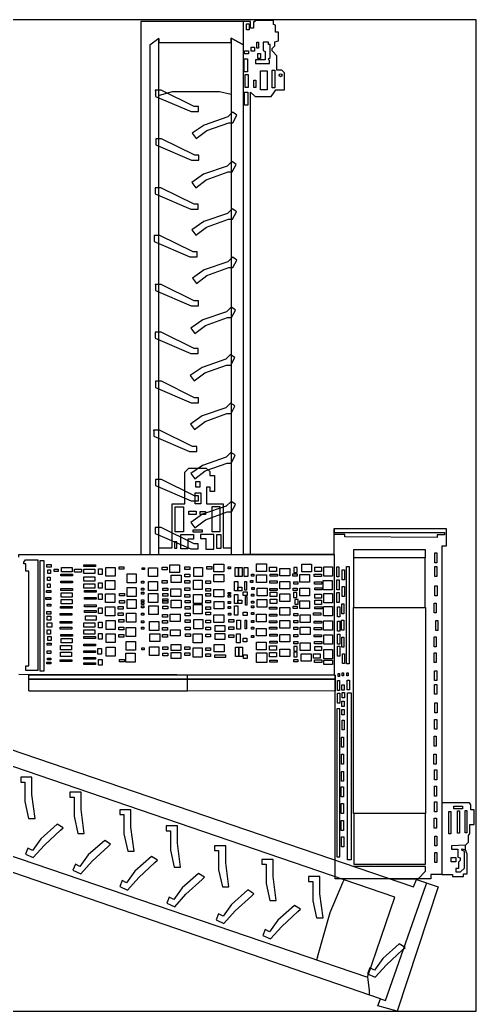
# Model space of a CAD drawing. Header units: millimetres. Extents: x 3191 to 879702, y -27549 to 222194.
# Drawn here: x 20131 to 25191, y 1102 to 12102 of the extents above; entities that cross this region are included whole.
import ezdxf

# ---------------------------------------------------------------- set-up
doc = ezdxf.new("R2010")
doc.units = ezdxf.units.MM
doc.header["$MEASUREMENT"] = 0

msp = doc.modelspace()

# ---------------------------------------------------------------- linework, layer by layer
for points in [[(3191.29337, 1102.21172), (25191.29337, 1102.21172), (25191.29337, 12102.21172), (3191.29337, 12102.21172)], [(22644.92905, 12057.3038), (22672.49166, 12057.3038), (22672.49166, 11990.5624), (22644.92905, 11990.5624)], [(22695.7344, 11798.77268), (22734.19058, 11798.77268), (22734.19058, 11755.24278), (22695.7344, 11755.24278)], [(22758.86545, 11854.60935), (22776.99009, 11854.60935), (22776.99009, 11788.60235), (22758.86545, 11788.60235)], [(22620.27766, 11671.09832), (22656.55043, 11671.09832), (22656.55043, 11526.7553), (22620.27766, 11526.7553)], [(22623.1654, 11758.87027), (22667.42052, 11758.87027), (22667.42052, 11725.5107), (22623.1654, 11725.5107)], [(22771.9659, 11727.62488), (22798.80071, 11727.62488), (22798.80071, 11673.9469), (22771.9659, 11673.9469)], [(22628.26002, 11494.84228), (22664.53278, 11494.84228), (22664.53278, 11350.49926), (22628.26002, 11350.49926)], [(22800.25631, 11536.14672), (22872.09752, 11536.14672), (22872.09752, 11325.79671), (22800.25631, 11325.79671)], [(22930.86175, 11544.11385), (22959.17563, 11544.11385), (22959.17563, 11346.82726), (22930.86175, 11346.82726)], [(22724.79957, 11430.97172), (22748.01884, 11430.97172), (22748.01884, 11349.72035), (22724.79957, 11349.72035)], [(22623.8932, 11300.27074), (22660.16596, 11300.27074), (22660.16596, 11155.92772), (22623.8932, 11155.92772)], [(22082.75989, 6978.81524), (22126.7098, 6978.81524), (22126.7098, 6918.2161), (22082.75989, 6918.2161)], [(22075.17665, 6852.78772), (22138.84768, 6852.78772), (22138.84768, 6730.03161), (22075.17665, 6730.03161)], [(21853.87757, 6698.1631), (21944.07819, 6698.1631), (21944.07819, 6422.3847), (21853.87757, 6422.3847)], [(22003.94586, 6651.96265), (22085.81197, 6651.96265), (22085.81197, 6614.8198), (22003.94586, 6614.8198)], [(22132.0392, 6647.40047), (22188.12699, 6647.40047), (22188.12699, 6614.8198), (22132.0392, 6614.8198)], [(22262.40986, 6701.94637), (22350.33316, 6701.94637), (22350.33316, 6419.35808), (22262.40986, 6419.35808)], [(22053.20169, 6443.45976), (22153.2394, 6443.45976), (22153.2394, 6418.44564), (22053.20169, 6418.44564)], [(22315.46905, 6392.074), (22358.66768, 6392.074), (22358.66768, 6236.00283), (22315.46905, 6236.00283)], [(21847.53864, 6240.00865), (21871.88482, 6240.00865), (21871.88482, 6311.49027), (21847.53864, 6311.49027)], [(23833.9949, 6226.72269), (24625.18726, 6226.72269), (24625.18726, 6131.53997), (23833.9949, 6131.53997)], [(24732.85515, 6188.20006), (24756.94309, 6188.20006), (24756.94309, 6078.10679), (24732.85515, 6078.10679)], [(20356.52843, 6104.3004), (20398.10711, 6104.3004), (20398.10711, 4874.44714), (20356.52843, 4874.44714)], [(20430.3887, 6057.76613), (20478.4237, 6057.76613), (20478.4237, 6030.01471), (20430.3887, 6030.01471)], [(20840.86962, 6055.94126), (20969.71424, 6055.94126), (20969.71424, 6036.62431), (20840.86962, 6036.62431)], [(21792.8595, 6054.4057), (21902.59342, 6054.4057), (21902.59342, 5970.52829), (21792.8595, 5970.52829)], [(22283.42223, 6060.85952), (22393.15615, 6060.85952), (22393.15615, 5976.98211), (22283.42223, 5976.98211)], [(22756.77595, 6066.24512), (22866.50987, 6066.24512), (22866.50987, 5982.36772), (22756.77595, 5982.36772)], [(23257.01142, 6062.03901), (23366.74534, 6062.03901), (23366.74534, 5978.16161), (23257.01142, 5978.16161)], [(24625.18726, 6131.53997), (23831.81149, 6131.53997), (23831.81149, 5581.2962), (24625.18726, 5581.2962)], [(20439.991, 6000.12685), (20472.03782, 6000.12685), (20472.03782, 5958.48858), (20439.991, 5958.48858)], [(20510.02444, 6006.86998), (20556.11081, 6006.86998), (20556.11081, 5982.21193), (20510.02444, 5982.21193)], [(20585.34032, 5950.58822), (20714.18494, 5950.58822), (20714.18494, 5931.27127), (20585.34032, 5931.27127)], [(20591.46795, 6026.14242), (20712.58847, 6026.14242), (20712.58847, 5977.93906), (20591.46795, 5977.93906)], [(20737.21638, 6007.33732), (20815.74868, 6007.33732), (20815.74868, 5971.84131), (20737.21638, 5971.84131)], [(20842.2548, 6007.91594), (20963.37531, 6007.91594), (20963.37531, 5959.71258), (20842.2548, 5959.71258)], [(21001.87844, 6009.47376), (21042.7528, 6009.47376), (21042.7528, 5948.18473), (21001.87844, 5948.18473)], [(21084.80103, 6026.96584), (21186.78737, 6026.96584), (21186.78737, 5928.22239), (21084.80103, 5928.22239)], [(21231.06597, 6033.99827), (21285.93293, 6033.99827), (21285.93293, 6004.95609), (21231.06597, 6004.95609)], [(21319.43535, 5955.52873), (21421.42169, 5955.52873), (21421.42169, 5856.78528), (21319.43535, 5856.78528)], [(21487.18221, 6023.29384), (21513.00748, 6023.29384), (21513.00748, 6001.84045), (21487.18221, 6001.84045)], [(21557.16869, 6023.29384), (21659.15503, 6023.29384), (21659.15503, 5924.55039), (21557.16869, 5924.55039)], [(21708.92737, 6029.70315), (21763.79433, 6029.70315), (21763.79433, 6000.66096), (21708.92737, 6000.66096)], [(21810.06852, 5941.48611), (21919.80244, 5941.48611), (21919.80244, 5857.6087), (21810.06852, 5857.6087)], [(21959.59683, 6031.83958), (22014.46379, 6031.83958), (22014.46379, 6002.79739), (21959.59683, 6002.79739)], [(21959.59683, 5951.18909), (22014.46379, 5951.18909), (22014.46379, 5922.1469), (21959.59683, 5922.1469)], [(22059.5641, 6026.43173), (22157.46535, 6026.43173), (22157.46535, 5924.26108), (22059.5641, 5924.26108)], [(22204.86646, 6035.06649), (22259.73342, 6035.06649), (22259.73342, 6006.0243), (22204.86646, 6006.0243)], [(22283.42223, 5949.0304), (22393.15615, 5949.0304), (22393.15615, 5865.153), (22283.42223, 5865.153)], [(22439.40686, 6032.86329), (22465.23213, 6032.86329), (22465.23213, 6011.4099), (22439.40686, 6011.4099)], [(22518.12698, 6026.47624), (22556.86488, 6026.47624), (22556.86488, 5925.37381), (22518.12698, 5925.37381)], [(22556.86488, 6026.47624), (22595.60279, 6026.47624), (22595.60279, 5925.37381), (22556.86488, 5925.37381)], [(22620.34809, 6026.47624), (22659.086, 6026.47624), (22659.086, 5925.37381), (22620.34809, 5925.37381)], [(22700.82902, 5952.2128), (22726.65429, 5952.2128), (22726.65429, 5930.75941), (22700.82902, 5930.75941)], [(22756.77595, 5942.57658), (22866.50987, 5942.57658), (22866.50987, 5858.69918), (22756.77595, 5858.69918)], [(22901.28007, 6029.59187), (22975.51598, 6029.59187), (22975.51598, 5982.2787), (22901.28007, 5982.2787)], [(22905.57646, 5951.10007), (22987.34865, 5951.10007), (22987.34865, 5927.42123), (22905.57646, 5927.42123)], [(23014.95821, 6015.70503), (23124.69213, 6015.70503), (23124.69213, 5931.82763), (23014.95821, 5931.82763)], [(23158.38237, 5955.37295), (23204.63308, 5955.37295), (23204.63308, 5929.57992), (23158.38237, 5929.57992)], [(23169.15855, 5971.52975), (23205.73652, 5971.52975), (23205.73652, 6025.29674), (23169.15855, 6025.29674)], [(23234.42605, 5946.87171), (23344.15997, 5946.87171), (23344.15997, 5862.9943), (23234.42605, 5862.9943)], [(23396.1392, 5950.03185), (23477.91139, 5950.03185), (23477.91139, 5926.35301), (23396.1392, 5926.35301)], [(23401.51555, 6028.52365), (23475.75146, 6028.52365), (23475.75146, 5981.21048), (23401.51555, 5981.21048)], [(23500.3559, 6032.88555), (23598.25715, 6032.88555), (23598.25715, 5930.7149), (23500.3559, 5930.7149)], [(23645.35305, 6033.3974), (23669.44098, 6033.3974), (23669.44098, 5923.30414), (23645.35305, 5923.30414)], [(23705.57288, 5998.99187), (23729.66081, 5998.99187), (23729.66081, 5888.8986), (23705.57288, 5888.8986)], [(23753.74875, 6036.84686), (23784.71559, 6036.84686), (23784.71559, 4954.89735), (23753.74875, 4954.89735)], [(24732.85515, 6036.8246), (24756.94309, 6036.8246), (24756.94309, 5926.73134), (24732.85515, 5926.73134)], [(20436.79806, 5842.16404), (20468.8214, 5842.16404), (20468.8214, 5804.82091), (20436.79806, 5804.82091)], [(20437.85455, 5917.94079), (20468.8214, 5917.94079), (20468.8214, 5882.71184), (20437.85455, 5882.71184)], [(20585.34032, 5874.36638), (20714.18494, 5874.36638), (20714.18494, 5855.04943), (20585.34032, 5855.04943)], [(20842.2548, 5921.14545), (20963.37531, 5921.14545), (20963.37531, 5872.94209), (20842.2548, 5872.94209)], [(20842.2548, 5842.94295), (20963.37531, 5842.94295), (20963.37531, 5794.7396), (20842.2548, 5794.7396)], [(21002.93493, 5855.69481), (21043.80929, 5855.69481), (21043.80929, 5794.40578), (21002.93493, 5794.40578)], [(21082.6411, 5879.90776), (21184.62744, 5879.90776), (21184.62744, 5781.16432), (21082.6411, 5781.16432)], [(21480.7259, 5873.81002), (21506.55117, 5873.81002), (21506.55117, 5852.35663), (21480.7259, 5852.35663)], [(21557.16869, 5869.51489), (21659.15503, 5869.51489), (21659.15503, 5770.77144), (21557.16869, 5770.77144)], [(21708.92737, 5881.28754), (21763.79433, 5881.28754), (21763.79433, 5852.24536), (21708.92737, 5852.24536)], [(21960.67679, 5880.21933), (22015.54375, 5880.21933), (22015.54375, 5851.17714), (21960.67679, 5851.17714)], [(22056.3242, 5883.40173), (22154.22545, 5883.40173), (22154.22545, 5781.23108), (22056.3242, 5781.23108)], [(22191.9773, 5875.9242), (22246.84426, 5875.9242), (22246.84426, 5846.88201), (22191.9773, 5846.88201)], [(22510.61417, 5868.40216), (22549.35208, 5868.40216), (22549.35208, 5767.29973), (22510.61417, 5767.29973)], [(22626.80441, 5871.5178), (22642.93347, 5871.5178), (22642.93347, 5773.66454), (22626.80441, 5773.66454)], [(22687.91639, 5881.22078), (22713.74166, 5881.22078), (22713.74166, 5859.76739), (22687.91639, 5859.76739)], [(22904.49649, 5875.83518), (22986.26869, 5875.83518), (22986.26869, 5852.15634), (22904.49649, 5852.15634)], [(23014.95821, 5871.58456), (23124.69213, 5871.58456), (23124.69213, 5787.70716), (23014.95821, 5787.70716)], [(23168.07859, 5867.20041), (23214.3293, 5867.20041), (23214.3293, 5841.40739), (23168.07859, 5841.40739)], [(23399.37909, 5865.08623), (23481.15129, 5865.08623), (23481.15129, 5841.40739), (23399.37909, 5841.40739)], [(23496.03603, 5880.17482), (23593.93728, 5880.17482), (23593.93728, 5778.00417), (23496.03603, 5778.00417)], [(23647.06691, 5887.20726), (23671.15484, 5887.20726), (23671.15484, 5777.11399), (23647.06691, 5777.11399)], [(20427.19576, 5771.72839), (20474.17427, 5771.72839), (20474.17427, 5748.24984), (20427.19576, 5748.24984)], [(20585.34032, 5790.64476), (20714.18494, 5790.64476), (20714.18494, 5771.32781), (20585.34032, 5771.32781)], [(20589.3315, 5745.44576), (20710.45201, 5745.44576), (20710.45201, 5697.24241), (20589.3315, 5697.24241)], [(20847.32594, 5769.19137), (20976.17056, 5769.19137), (20976.17056, 5749.87442), (20847.32594, 5749.87442)], [(21002.93493, 5732.00402), (21043.80929, 5732.00402), (21043.80929, 5670.71498), (21002.93493, 5670.71498)], [(21081.56114, 5733.94016), (21183.54747, 5733.94016), (21183.54747, 5635.19672), (21081.56114, 5635.19672)], [(21235.38583, 5738.25754), (21290.25279, 5738.25754), (21290.25279, 5709.21536), (21235.38583, 5709.21536)], [(21319.43535, 5802.818), (21421.42169, 5802.818), (21421.42169, 5704.07455), (21319.43535, 5704.07455)], [(21480.7259, 5794.22774), (21506.55117, 5794.22774), (21506.55117, 5772.77435), (21480.7259, 5772.77435)], [(21480.7259, 5752.27791), (21506.55117, 5752.27791), (21506.55117, 5730.82452), (21480.7259, 5730.82452)], [(21558.24866, 5736.16562), (21660.235, 5736.16562), (21660.235, 5637.42217), (21558.24866, 5637.42217)], [(21715.38369, 5797.41014), (21770.25065, 5797.41014), (21770.25065, 5768.36795), (21715.38369, 5768.36795)], [(21715.38369, 5735.03063), (21770.25065, 5735.03063), (21770.25065, 5705.98845), (21715.38369, 5705.98845)], [(21805.77213, 5788.79763), (21915.50605, 5788.79763), (21915.50605, 5704.92023), (21805.77213, 5704.92023)], [(21960.67679, 5798.47836), (22015.54375, 5798.47836), (22015.54375, 5769.43617), (21960.67679, 5769.43617)], [(21960.67679, 5724.28169), (22015.54375, 5724.28169), (22015.54375, 5695.2395), (21960.67679, 5695.2395)], [(22056.3242, 5727.46409), (22154.22545, 5727.46409), (22154.22545, 5625.29344), (22056.3242, 5625.29344)], [(22191.9773, 5792.02454), (22246.84426, 5792.02454), (22246.84426, 5762.98235), (22191.9773, 5762.98235)], [(22191.9773, 5737.18933), (22246.84426, 5737.18933), (22246.84426, 5708.14714), (22191.9773, 5708.14714)], [(22283.42223, 5782.34381), (22393.15615, 5782.34381), (22393.15615, 5698.46641), (22283.42223, 5698.46641)], [(22439.40686, 5748.96198), (22465.23213, 5748.96198), (22465.23213, 5727.5086), (22439.40686, 5727.5086)], [(22510.61417, 5726.44038), (22549.35208, 5726.44038), (22549.35208, 5625.33795), (22510.61417, 5625.33795)], [(22591.3064, 5767.29973), (22549.35208, 5767.29973), (22549.35208, 5806.02265), (22591.3064, 5806.02265)], [(22650.44627, 5715.40212), (22608.49195, 5715.40212), (22608.49195, 5754.12504), (22650.44627, 5754.12504)], [(22699.74906, 5729.60052), (22725.57433, 5729.60052), (22725.57433, 5708.14714), (22699.74906, 5708.14714)], [(22702.96548, 5802.72898), (22728.79075, 5802.72898), (22728.79075, 5781.27559), (22702.96548, 5781.27559)], [(22762.1523, 5796.31967), (22871.88622, 5796.31967), (22871.88622, 5712.44227), (22762.1523, 5712.44227)], [(22904.49649, 5793.026), (22986.26869, 5793.026), (22986.26869, 5769.34715), (22904.49649, 5769.34715)], [(22907.73639, 5751.05391), (22981.9723, 5751.05391), (22981.9723, 5703.74074), (22907.73639, 5703.74074)], [(23014.95821, 5731.78147), (23124.69213, 5731.78147), (23124.69213, 5647.90407), (23014.95821, 5647.90407)], [(23161.62227, 5797.29887), (23207.87298, 5797.29887), (23207.87298, 5771.50584), (23161.62227, 5771.50584)], [(23165.91865, 5694.06001), (23202.49663, 5694.06001), (23202.49663, 5747.827), (23165.91865, 5747.827)], [(23234.42605, 5795.25145), (23344.15997, 5795.25145), (23344.15997, 5711.37405), (23234.42605, 5711.37405)], [(23400.43558, 5800.54803), (23482.20778, 5800.54803), (23482.20778, 5776.86919), (23400.43558, 5776.86919)], [(23403.67548, 5730.62423), (23477.91139, 5730.62423), (23477.91139, 5683.31106), (23403.67548, 5683.31106)], [(23500.3559, 5737.14482), (23598.25715, 5737.14482), (23598.25715, 5634.97417), (23500.3559, 5634.97417)], [(23647.06691, 5747.87151), (23671.15484, 5747.87151), (23671.15484, 5637.77825), (23647.06691, 5637.77825)], [(23705.57288, 5813.23313), (23729.66081, 5813.23313), (23729.66081, 5703.13986), (23705.57288, 5703.13986)], [(24734.59249, 5820.10978), (24758.68042, 5820.10978), (24758.68042, 5710.01652), (24734.59249, 5710.01652)], [(20419.70643, 5692.74699), (20475.23076, 5692.74699), (20475.23076, 5670.33665), (20419.70643, 5670.33665)], [(20432.52515, 5619.10668), (20476.31072, 5619.10668), (20476.31072, 5596.69635), (20432.52515, 5596.69635)], [(20589.3315, 5670.44793), (20710.45201, 5670.44793), (20710.45201, 5622.24457), (20589.3315, 5622.24457)], [(20847.32594, 5694.03775), (20976.17056, 5694.03775), (20976.17056, 5674.7208), (20847.32594, 5674.7208)], [(21235.38583, 5657.60705), (21290.25279, 5657.60705), (21290.25279, 5628.56486), (21235.38583, 5628.56486)], [(21320.51531, 5668.40051), (21422.50165, 5668.40051), (21422.50165, 5569.65707), (21320.51531, 5569.65707)], [(21480.7259, 5667.33229), (21506.55117, 5667.33229), (21506.55117, 5645.8789), (21480.7259, 5645.8789)], [(21480.7259, 5637.22188), (21506.55117, 5637.22188), (21506.55117, 5615.7685), (21480.7259, 5615.7685)], [(21715.38369, 5679.10495), (21770.25065, 5679.10495), (21770.25065, 5650.06276), (21715.38369, 5650.06276)], [(21715.38369, 5659.76574), (21770.25065, 5659.76574), (21770.25065, 5630.72355), (21715.38369, 5630.72355)], [(21810.06852, 5661.87993), (21919.80244, 5661.87993), (21919.80244, 5578.00252), (21810.06852, 5578.00252)], [(21966.05315, 5660.83396), (22020.92011, 5660.83396), (22020.92011, 5631.79177), (21966.05315, 5631.79177)], [(22056.3242, 5614.5445), (22154.22545, 5614.5445), (22154.22545, 5512.37385), (22056.3242, 5512.37385)], [(22191.9773, 5660.83396), (22246.84426, 5660.83396), (22246.84426, 5631.79177), (22191.9773, 5631.79177)], [(22284.5022, 5648.99454), (22394.23612, 5648.99454), (22394.23612, 5565.11714), (22284.5022, 5565.11714)], [(22439.40686, 5716.69288), (22465.23213, 5716.69288), (22465.23213, 5695.2395), (22439.40686, 5695.2395)], [(22439.40686, 5646.79134), (22465.23213, 5646.79134), (22465.23213, 5625.33795), (22439.40686, 5625.33795)], [(22591.3064, 5625.33795), (22549.35208, 5625.33795), (22549.35208, 5664.06087), (22591.3064, 5664.06087)], [(22632.18076, 5704.83121), (22648.30982, 5704.83121), (22648.30982, 5606.97795), (22632.18076, 5606.97795)], [(22699.74906, 5652.17694), (22725.57433, 5652.17694), (22725.57433, 5630.72355), (22699.74906, 5630.72355)], [(22761.07234, 5668.33375), (22870.80625, 5668.33375), (22870.80625, 5584.45634), (22761.07234, 5584.45634)], [(22907.73639, 5672.56211), (22981.9723, 5672.56211), (22981.9723, 5625.24893), (22907.73639, 5625.24893)], [(23179.91126, 5616.63642), (23216.48923, 5616.63642), (23216.48923, 5670.40342), (23179.91126, 5670.40342)], [(23234.42605, 5654.35789), (23344.15997, 5654.35789), (23344.15997, 5570.48048), (23234.42605, 5570.48048)], [(23400.43558, 5661.79091), (23474.67149, 5661.79091), (23474.67149, 5614.47773), (23400.43558, 5614.47773)], [(23700.40783, 5622.31133), (23724.49576, 5622.31133), (23724.49576, 5512.21807), (23700.40783, 5512.21807)], [(24724.26238, 5630.90159), (24748.35032, 5630.90159), (24748.35032, 5520.80833), (24724.26238, 5520.80833)], [(20430.3887, 5537.98884), (20475.23076, 5537.98884), (20475.23076, 5508.10098), (20430.3887, 5508.10098)], [(20578.884, 5515.86782), (20707.72862, 5515.86782), (20707.72862, 5496.55087), (20578.884, 5496.55087)], [(20583.18039, 5592.0674), (20712.025, 5592.0674), (20712.025, 5572.75045), (20583.18039, 5572.75045)], [(20847.32594, 5609.24791), (20976.17056, 5609.24791), (20976.17056, 5589.93096), (20847.32594, 5589.93096)], [(20849.48587, 5547.00193), (20978.33049, 5547.00193), (20978.33049, 5527.68498), (20849.48587, 5527.68498)], [(21001.87844, 5576.08863), (21042.7528, 5576.08863), (21042.7528, 5514.7996), (21001.87844, 5514.7996)], [(21081.56114, 5587.95031), (21183.54747, 5587.95031), (21183.54747, 5489.20686), (21081.56114, 5489.20686)], [(21222.4732, 5593.09111), (21277.34016, 5593.09111), (21277.34016, 5564.04892), (21222.4732, 5564.04892)], [(21222.4732, 5521.03087), (21277.34016, 5521.03087), (21277.34016, 5491.98868), (21222.4732, 5491.98868)], [(21315.13896, 5518.91669), (21417.1253, 5518.91669), (21417.1253, 5420.17325), (21315.13896, 5420.17325)], [(21480.7259, 5598.49896), (21506.55117, 5598.49896), (21506.55117, 5577.04558), (21480.7259, 5577.04558)], [(21480.7259, 5516.78025), (21506.55117, 5516.78025), (21506.55117, 5495.32687), (21480.7259, 5495.32687)], [(21561.48856, 5600.65766), (21663.4749, 5600.65766), (21663.4749, 5501.91421), (21561.48856, 5501.91421)], [(21713.24723, 5504.89632), (21768.11419, 5504.89632), (21768.11419, 5475.85413), (21713.24723, 5475.85413)], [(21715.38369, 5595.22754), (21770.25065, 5595.22754), (21770.25065, 5566.18536), (21715.38369, 5566.18536)], [(21799.31581, 5509.19145), (21909.04973, 5509.19145), (21909.04973, 5425.31405), (21799.31581, 5425.31405)], [(21966.05315, 5592.00063), (22020.92011, 5592.00063), (22020.92011, 5562.95845), (21966.05315, 5562.95845)], [(21966.05315, 5518.87218), (22020.92011, 5518.87218), (22020.92011, 5489.82999), (21966.05315, 5489.82999)], [(22191.9773, 5587.70551), (22246.84426, 5587.70551), (22246.84426, 5558.66332), (22191.9773, 5558.66332)], [(22191.9773, 5530.7116), (22246.84426, 5530.7116), (22246.84426, 5501.66941), (22191.9773, 5501.66941)], [(22283.42223, 5500.57894), (22393.15615, 5500.57894), (22393.15615, 5416.70154), (22283.42223, 5416.70154)], [(22439.40686, 5590.86565), (22465.23213, 5590.86565), (22465.23213, 5569.41227), (22439.40686, 5569.41227)], [(22443.70325, 5517.7372), (22469.52852, 5517.7372), (22469.52852, 5496.28381), (22443.70325, 5496.28381)], [(22510.61417, 5598.47671), (22549.35208, 5598.47671), (22549.35208, 5497.37428), (22510.61417, 5497.37428)], [(22650.44627, 5491.72163), (22608.49195, 5491.72163), (22608.49195, 5530.44455), (22650.44627, 5530.44455)], [(22699.74906, 5600.54638), (22725.57433, 5600.54638), (22725.57433, 5579.093), (22699.74906, 5579.093)], [(22699.74906, 5524.19102), (22725.57433, 5524.19102), (22725.57433, 5502.73763), (22699.74906, 5502.73763)], [(22753.53605, 5507.03276), (22863.26997, 5507.03276), (22863.26997, 5423.15536), (22753.53605, 5423.15536)], [(22900.20011, 5586.54827), (22981.9723, 5586.54827), (22981.9723, 5562.86943), (22900.20011, 5562.86943)], [(22900.20011, 5508.03421), (22981.9723, 5508.03421), (22981.9723, 5484.35537), (22900.20011, 5484.35537)], [(23014.95821, 5581.22943), (23124.69213, 5581.22943), (23124.69213, 5497.35203), (23014.95821, 5497.35203)], [(23161.62227, 5596.18449), (23207.87298, 5596.18449), (23207.87298, 5570.39147), (23161.62227, 5570.39147)], [(23168.07859, 5513.37531), (23214.3293, 5513.37531), (23214.3293, 5487.58228), (23168.07859, 5487.58228)], [(23239.8024, 5500.57894), (23349.53632, 5500.57894), (23349.53632, 5416.70154), (23239.8024, 5416.70154)], [(23386.46646, 5520.94185), (23468.23865, 5520.94185), (23468.23865, 5497.26301), (23386.46646, 5497.26301)], [(23400.43558, 5588.70696), (23482.20778, 5588.70696), (23482.20778, 5565.02812), (23400.43558, 5565.02812)], [(23499.27593, 5591.95613), (23597.17718, 5591.95613), (23597.17718, 5489.78548), (23499.27593, 5489.78548)], [(23653.94582, 5589.6194), (23678.03375, 5589.6194), (23678.03375, 5479.52613), (23653.94582, 5479.52613)], [(23831.81149, 5581.2962), (24628.45063, 5581.2962), (24628.45063, 3294.59656), (23831.81149, 3294.59656)], [(20433.58164, 5412.05033), (20485.91303, 5412.05033), (20485.91303, 5362.9568), (20433.58164, 5362.9568)], [(20434.66161, 5484.62243), (20476.31072, 5484.62243), (20476.31072, 5439.80176), (20434.66161, 5439.80176)], [(20578.884, 5427.85107), (20707.72862, 5427.85107), (20707.72862, 5408.53412), (20578.884, 5408.53412)], [(20842.2548, 5412.27288), (20963.37531, 5412.27288), (20963.37531, 5364.06952), (20842.2548, 5364.06952)], [(20857.25693, 5489.40715), (20978.37745, 5489.40715), (20978.37745, 5441.2038), (20857.25693, 5441.2038)], [(21001.87844, 5417.9923), (21042.7528, 5417.9923), (21042.7528, 5356.70327), (21001.87844, 5356.70327)], [(21087.07835, 5436.99769), (21189.06469, 5436.99769), (21189.06469, 5338.25424), (21087.07835, 5338.25424)], [(21227.84955, 5447.90242), (21282.71651, 5447.90242), (21282.71651, 5418.86023), (21227.84955, 5418.86023)], [(21480.7259, 5431.81238), (21506.55117, 5431.81238), (21506.55117, 5410.35899), (21480.7259, 5410.35899)], [(21569.00136, 5426.44903), (21670.9877, 5426.44903), (21670.9877, 5327.70559), (21569.00136, 5327.70559)], [(21713.24723, 5438.22169), (21768.11419, 5438.22169), (21768.11419, 5409.1795), (21713.24723, 5409.1795)], [(21966.05315, 5444.67551), (22020.92011, 5444.67551), (22020.92011, 5415.63332), (21966.05315, 5415.63332)], [(22060.64407, 5446.78969), (22158.54532, 5446.78969), (22158.54532, 5344.61905), (22060.64407, 5344.61905)], [(22191.9773, 5440.38038), (22246.84426, 5440.38038), (22246.84426, 5411.33819), (22191.9773, 5411.33819)], [(22447.99963, 5446.8342), (22502.86659, 5446.8342), (22502.86659, 5417.79201), (22447.99963, 5417.79201)], [(22537.49593, 5442.53907), (22576.23384, 5442.53907), (22576.23384, 5341.43664), (22537.49593, 5341.43664)], [(22627.8609, 5442.4278), (22643.98995, 5442.4278), (22643.98995, 5344.57454), (22627.8609, 5344.57454)], [(22699.74906, 5437.0867), (22725.57433, 5437.0867), (22725.57433, 5415.63332), (22699.74906, 5415.63332)], [(22900.20011, 5433.83754), (22981.9723, 5433.83754), (22981.9723, 5410.1587), (22900.20011, 5410.1587)], [(23014.95821, 5436.063), (23124.69213, 5436.063), (23124.69213, 5352.18559), (23014.95821, 5352.18559)], [(23168.07859, 5435.95172), (23214.3293, 5435.95172), (23214.3293, 5410.1587), (23168.07859, 5410.1587)], [(23396.1392, 5429.54241), (23477.91139, 5429.54241), (23477.91139, 5405.86357), (23396.1392, 5405.86357)], [(23499.27593, 5431.72336), (23597.17718, 5431.72336), (23597.17718, 5329.55271), (23499.27593, 5329.55271)], [(23653.94582, 5427.94008), (23678.03375, 5427.94008), (23678.03375, 5317.84682), (23653.94582, 5317.84682)], [(23698.69397, 5439.9798), (23722.7819, 5439.9798), (23722.7819, 5329.88653), (23698.69397, 5329.88653)], [(24743.16179, 5435.72918), (24767.24972, 5435.72918), (24767.24972, 5325.63591), (24743.16179, 5325.63591)], [(20434.66161, 5333.06893), (20469.90136, 5333.06893), (20469.90136, 5283.97539), (20434.66161, 5283.97539)], [(20578.884, 5361.30996), (20707.72862, 5361.30996), (20707.72862, 5341.99301), (20578.884, 5341.99301)], [(20585.34032, 5281.88347), (20714.18494, 5281.88347), (20714.18494, 5262.56652), (20585.34032, 5262.56652)], [(20842.2548, 5332.97991), (20963.37531, 5332.97991), (20963.37531, 5284.77656), (20842.2548, 5284.77656)], [(21001.87844, 5292.16507), (21042.7528, 5292.16507), (21042.7528, 5230.87603), (21001.87844, 5230.87603)], [(21087.07835, 5290.74078), (21189.06469, 5290.74078), (21189.06469, 5191.99733), (21087.07835, 5191.99733)], [(21227.84955, 5361.86632), (21282.71651, 5361.86632), (21282.71651, 5332.82413), (21227.84955, 5332.82413)], [(21227.84955, 5280.14761), (21282.71651, 5280.14761), (21282.71651, 5251.10542), (21227.84955, 5251.10542)], [(21309.76261, 5359.75214), (21411.74895, 5359.75214), (21411.74895, 5261.0087), (21309.76261, 5261.0087)], [(21480.7259, 5363.0013), (21506.55117, 5363.0013), (21506.55117, 5341.54792), (21480.7259, 5341.54792)], [(21572.31169, 5287.64739), (21682.04561, 5287.64739), (21682.04561, 5203.76999), (21572.31169, 5203.76999)], [(21713.24723, 5358.63941), (21768.11419, 5358.63941), (21768.11419, 5329.59722), (21713.24723, 5329.59722)], [(21713.24723, 5282.28405), (21768.11419, 5282.28405), (21768.11419, 5253.24186), (21713.24723, 5253.24186)], [(21802.43832, 5332.80188), (21908.93235, 5332.80188), (21908.93235, 5268.26368), (21802.43832, 5268.26368)], [(21966.05315, 5362.93454), (22020.92011, 5362.93454), (22020.92011, 5333.89235), (21966.05315, 5333.89235)], [(21968.1896, 5289.82834), (22023.05656, 5289.82834), (22023.05656, 5260.78615), (21968.1896, 5260.78615)], [(22053.10778, 5289.78383), (22151.00903, 5289.78383), (22151.00903, 5187.61319), (22053.10778, 5187.61319)], [(22191.9773, 5362.93454), (22246.84426, 5362.93454), (22246.84426, 5333.89235), (22191.9773, 5333.89235)], [(22191.9773, 5286.60143), (22246.84426, 5286.60143), (22246.84426, 5257.55924), (22191.9773, 5257.55924)], [(22296.21748, 5380.07054), (22402.7115, 5380.07054), (22402.7115, 5315.53235), (22296.21748, 5315.53235)], [(22296.21748, 5291.87576), (22402.7115, 5291.87576), (22402.7115, 5227.33756), (22296.21748, 5227.33756)], [(22447.99963, 5367.25192), (22502.86659, 5367.25192), (22502.86659, 5338.20973), (22447.99963, 5338.20973)], [(22535.35948, 5289.82834), (22574.09738, 5289.82834), (22574.09738, 5188.72591), (22535.35948, 5188.72591)], [(22698.66909, 5362.89003), (22724.49436, 5362.89003), (22724.49436, 5341.43664), (22698.66909, 5341.43664)], [(22753.53605, 5350.0269), (22863.26997, 5350.0269), (22863.26997, 5266.1495), (22753.53605, 5266.1495)], [(22900.20011, 5362.86778), (22981.9723, 5362.86778), (22981.9723, 5339.18893), (22900.20011, 5339.18893)], [(22903.41653, 5285.42194), (22985.18872, 5285.42194), (22985.18872, 5261.7431), (22903.41653, 5261.7431)], [(23014.95821, 5283.35227), (23124.69213, 5283.35227), (23124.69213, 5199.47486), (23014.95821, 5199.47486)], [(23168.07859, 5363.89149), (23214.3293, 5363.89149), (23214.3293, 5338.09846), (23168.07859, 5338.09846)], [(23168.07859, 5283.24099), (23214.3293, 5283.24099), (23214.3293, 5257.44797), (23168.07859, 5257.44797)], [(23239.8024, 5364.00276), (23349.53632, 5364.00276), (23349.53632, 5280.12536), (23239.8024, 5280.12536)], [(23396.1392, 5358.55039), (23477.91139, 5358.55039), (23477.91139, 5334.87155), (23396.1392, 5334.87155)], [(23653.94582, 5285.17714), (23678.03375, 5285.17714), (23678.03375, 5175.08387), (23653.94582, 5175.08387)], [(20435.7181, 5184.7201), (20478.4237, 5184.7201), (20478.4237, 5162.30976), (20435.7181, 5162.30976)], [(20439.991, 5259.42862), (20478.4237, 5259.42862), (20478.4237, 5216.74439), (20439.991, 5216.74439)], [(20589.3315, 5237.64142), (20710.45201, 5237.64142), (20710.45201, 5189.43806), (20589.3315, 5189.43806)], [(20840.8931, 5258.27139), (20969.73772, 5258.27139), (20969.73772, 5238.95444), (20840.8931, 5238.95444)], [(20840.8931, 5175.61798), (20969.73772, 5175.61798), (20969.73772, 5156.30103), (20840.8931, 5156.30103)], [(21309.76261, 5204.88272), (21411.74895, 5204.88272), (21411.74895, 5106.13928), (21309.76261, 5106.13928)], [(21808.89464, 5170.41042), (21915.38866, 5170.41042), (21915.38866, 5105.87222), (21808.89464, 5105.87222)], [(22287.71862, 5171.50089), (22397.45254, 5171.50089), (22397.45254, 5087.62349), (22287.71862, 5087.62349)], [(22447.99963, 5279.05714), (22502.86659, 5279.05714), (22502.86659, 5250.01495), (22447.99963, 5250.01495)], [(22648.30982, 5201.3665), (22606.35549, 5201.3665), (22606.35549, 5240.08942), (22648.30982, 5240.08942)], [(22698.66909, 5271.46834), (22724.49436, 5271.46834), (22724.49436, 5250.01495), (22698.66909, 5250.01495)], [(22753.53605, 5197.31617), (22863.26997, 5197.31617), (22863.26997, 5113.43877), (22753.53605, 5113.43877)], [(22903.41653, 5209.08883), (22985.18872, 5209.08883), (22985.18872, 5185.40999), (22903.41653, 5185.40999)], [(23168.07859, 5202.5905), (23214.3293, 5202.5905), (23214.3293, 5176.79748), (23168.07859, 5176.79748)], [(23239.8024, 5187.63544), (23349.53632, 5187.63544), (23349.53632, 5103.75804), (23239.8024, 5103.75804)], [(23396.1392, 5278.99037), (23477.91139, 5278.99037), (23477.91139, 5255.31153), (23396.1392, 5255.31153)], [(23399.37909, 5202.63501), (23481.15129, 5202.63501), (23481.15129, 5178.95617), (23399.37909, 5178.95617)], [(23501.43586, 5276.87619), (23599.33711, 5276.87619), (23599.33711, 5174.70555), (23501.43586, 5174.70555)], [(23700.40783, 5252.4852), (23724.49576, 5252.4852), (23724.49576, 5142.39194), (23700.40783, 5142.39194)], [(24724.23891, 5256.8471), (24748.32684, 5256.8471), (24748.32684, 5146.75383), (24724.23891, 5146.75383)], [(20433.88685, 5100.33084), (20475.67683, 5100.33084), (20475.67683, 5071.39992), (20433.88685, 5071.39992)], [(20583.18039, 5159.41667), (20704.3009, 5159.41667), (20704.3009, 5111.21331), (20583.18039, 5111.21331)], [(20583.18039, 5087.51222), (20704.3009, 5087.51222), (20704.3009, 5039.30886), (20583.18039, 5039.30886)], [(20840.8931, 5101.55484), (20969.73772, 5101.55484), (20969.73772, 5082.23789), (20840.8931, 5082.23789)], [(20996.47861, 5124.98888), (21037.35297, 5124.98888), (21037.35297, 5063.69985), (20996.47861, 5063.69985)], [(21087.07835, 5140.16648), (21189.06469, 5140.16648), (21189.06469, 5041.42304), (21087.07835, 5041.42304)], [(21307.53225, 5074.4933), (21409.51858, 5074.4933), (21409.51858, 4975.74986), (21307.53225, 4975.74986)], [(21485.02228, 5134.6251), (21510.84755, 5134.6251), (21510.84755, 5113.17171), (21485.02228, 5113.17171)], [(21569.00136, 5146.48678), (21670.9877, 5146.48678), (21670.9877, 5047.74333), (21569.00136, 5047.74333)], [(21717.54362, 5143.57143), (21772.41058, 5143.57143), (21772.41058, 5114.52924), (21717.54362, 5114.52924)], [(21717.54362, 5073.66989), (21772.41058, 5073.66989), (21772.41058, 5044.6277), (21717.54362, 5044.6277)], [(21809.97461, 5081.14741), (21916.46863, 5081.14741), (21916.46863, 5016.60922), (21809.97461, 5016.60922)], [(21959.59683, 5143.57143), (22014.46379, 5143.57143), (22014.46379, 5114.52924), (21959.59683, 5114.52924)], [(21959.59683, 5076.8968), (22014.46379, 5076.8968), (22014.46379, 5047.85461), (21959.59683, 5047.85461)], [(22053.10778, 5133.84619), (22151.00903, 5133.84619), (22151.00903, 5031.67555), (22053.10778, 5031.67555)], [(22191.9773, 5134.95892), (22246.84426, 5134.95892), (22246.84426, 5105.91673), (22191.9773, 5105.91673)], [(22191.9773, 5067.21607), (22246.84426, 5067.21607), (22246.84426, 5038.17388), (22191.9773, 5038.17388)], [(22522.44684, 5140.07747), (22561.18475, 5140.07747), (22561.18475, 5038.97504), (22522.44684, 5038.97504)], [(22561.18475, 5140.07747), (22599.92265, 5140.07747), (22599.92265, 5038.97504), (22561.18475, 5038.97504)], [(22754.87427, 5076.71876), (22868.90458, 5076.71876), (22868.90458, 4970.25299), (22754.87427, 4970.25299)], [(22901.28007, 5154.20911), (22975.51598, 5154.20911), (22975.51598, 5106.89593), (22901.28007, 5106.89593)], [(22901.28007, 5082.14887), (22975.51598, 5082.14887), (22975.51598, 5034.83569), (22901.28007, 5034.83569)], [(23014.95821, 5119.89259), (23124.69213, 5119.89259), (23124.69213, 5036.01518), (23014.95821, 5036.01518)], [(23169.15855, 5095.05651), (23205.73652, 5095.05651), (23205.73652, 5148.8235), (23169.15855, 5148.8235)], [(23169.15855, 5033.76748), (23205.73652, 5033.76748), (23205.73652, 5087.53447), (23169.15855, 5087.53447)], [(23250.55511, 5068.26203), (23360.28903, 5068.26203), (23360.28903, 4984.38463), (23250.55511, 4984.38463)], [(23388.60291, 5067.10479), (23462.83882, 5067.10479), (23462.83882, 5019.79162), (23388.60291, 5019.79162)], [(23402.59551, 5149.91398), (23476.83142, 5149.91398), (23476.83142, 5102.6008), (23402.59551, 5102.6008)], [(23501.43586, 5115.55295), (23599.33711, 5115.55295), (23599.33711, 5013.38231), (23501.43586, 5013.38231)], [(23653.94582, 5152.71805), (23678.03375, 5152.71805), (23678.03375, 5042.62479), (23653.94582, 5042.62479)], [(23707.28674, 5068.44007), (23731.37467, 5068.44007), (23731.37467, 4958.3468), (23707.28674, 4958.3468)], [(24724.23891, 5079.67861), (24748.32684, 5079.67861), (24748.32684, 4969.58535), (24724.23891, 4969.58535)], [(20428.53398, 4974.97095), (20475.67683, 4974.97095), (20475.67683, 4954.63029), (20428.53398, 4954.63029)], [(20436.0233, 5019.96965), (20473.54038, 5019.96965), (20473.54038, 4999.62899), (20436.0233, 4999.62899)], [(20579.96397, 5000.6527), (20708.80858, 5000.6527), (20708.80858, 4981.33575), (20579.96397, 4981.33575)], [(20841.97307, 5026.42347), (20970.81768, 5026.42347), (20970.81768, 5007.10652), (20841.97307, 5007.10652)], [(20841.97307, 4968.45037), (20970.81768, 4968.45037), (20970.81768, 4949.13342), (20841.97307, 4949.13342)], [(21002.93493, 5003.47903), (21043.80929, 5003.47903), (21043.80929, 4942.19), (21002.93493, 4942.19)], [(21235.38583, 5005.90478), (21290.25279, 5005.90478), (21290.25279, 4976.86259), (21235.38583, 4976.86259)], [(22294.36276, 5055.10959), (22411.63296, 5055.10959), (22411.63296, 5026.0674), (22294.36276, 5026.0674)], [(22653.68617, 5016.38667), (22611.73184, 5016.38667), (22611.73184, 5055.10959), (22653.68617, 5055.10959)], [(22903.41653, 4997.2255), (22985.18872, 4997.2255), (22985.18872, 4973.54666), (22903.41653, 4973.54666)], [(23168.07859, 5003.63481), (23214.3293, 5003.63481), (23214.3293, 4977.84179), (23168.07859, 4977.84179)], [(23399.37909, 5001.49838), (23478.96788, 5001.49838), (23478.96788, 4969.25153), (23399.37909, 4969.25153)], [(23501.57673, 4996.13503), (23599.47798, 4996.13503), (23599.47798, 4948.82185), (23501.57673, 4948.82185)], [(23659.74477, 4848.00874), (23675.94425, 4848.00874), (23675.94425, 4814.27084), (23659.74477, 4814.27084)], [(23705.64331, 4855.44176), (23721.8428, 4855.44176), (23721.8428, 4821.70386), (23705.64331, 4821.70386)], [(23756.96517, 4858.13456), (23773.16466, 4858.13456), (23773.16466, 4824.39666), (23756.96517, 4824.39666)], [(24731.11782, 4880.14431), (24755.20575, 4880.14431), (24755.20575, 4770.05104), (24731.11782, 4770.05104)], [(23652.23196, 4772.14297), (23676.31989, 4772.14297), (23676.31989, 4662.04971), (23652.23196, 4662.04971)], [(23762.22413, 4776.46036), (23786.31207, 4776.46036), (23786.31207, 4666.36709), (23762.22413, 4666.36709)], [(23653.94582, 4631.09363), (23678.03375, 4631.09363), (23678.03375, 4521.00036), (23653.94582, 4521.00036)], [(23702.28603, 4722.11474), (23727.26611, 4722.11474), (23727.26611, 4662.71734), (23702.28603, 4662.71734)], [(23706.32416, 4637.0801), (23731.30424, 4637.0801), (23731.30424, 4577.68271), (23706.32416, 4577.68271)], [(23763.93799, 4635.41101), (23803.49761, 4635.41101), (23803.49761, 2782.052), (23763.93799, 2782.052)], [(24731.11782, 4728.79111), (24755.20575, 4728.79111), (24755.20575, 4618.69784), (24731.11782, 4618.69784)], [(23700.92433, 4543.27717), (23725.90441, 4543.27717), (23725.90441, 4483.87977), (23700.92433, 4483.87977)], [(24734.56901, 4522.17985), (24758.65695, 4522.17985), (24758.65695, 4412.08659), (24734.56901, 4412.08659)], [(23645.18871, 2813.00808), (23677.89289, 2813.00808), (23677.89289, 4456.72922), (23645.18871, 4456.72922)], [(23700.92433, 4450.14187), (23725.90441, 4450.14187), (23725.90441, 4390.74448), (23700.92433, 4390.74448)], [(23703.85902, 4332.97166), (23727.94696, 4332.97166), (23727.94696, 4222.8784), (23703.85902, 4222.8784)], [(24731.11782, 4339.69254), (24755.20575, 4339.69254), (24755.20575, 4229.59927), (24731.11782, 4229.59927)], [(23696.98011, 4142.04987), (23721.06804, 4142.04987), (23721.06804, 4031.9566), (23696.98011, 4031.9566)], [(24724.23891, 4153.9338), (24748.32684, 4153.9338), (24748.32684, 4043.84053), (24724.23891, 4043.84053)], [(23696.98011, 3952.84167), (23721.06804, 3952.84167), (23721.06804, 3842.74841), (23696.98011, 3842.74841)], [(24722.50157, 3954.13244), (24746.5895, 3954.13244), (24746.5895, 3844.03917), (24722.50157, 3844.03917)], [(23696.98011, 3763.25515), (23721.06804, 3763.25515), (23721.06804, 3653.16189), (23696.98011, 3653.16189)], [(24729.38048, 3780.41341), (24753.46842, 3780.41341), (24753.46842, 3670.32015), (24729.38048, 3670.32015)], [(23695.24277, 3591.24973), (23719.33071, 3591.24973), (23719.33071, 3481.15646), (23695.24277, 3481.15646)], [(24727.66662, 3598.08188), (24751.75456, 3598.08188), (24751.75456, 3487.98861), (24727.66662, 3487.98861)], [(24729.38048, 3424.36285), (24753.46842, 3424.36285), (24753.46842, 3314.26958), (24729.38048, 3314.26958)], [(23695.24277, 3405.49099), (23719.33071, 3405.49099), (23719.33071, 3295.39773), (23695.24277, 3295.39773)], [(24889.54411, 3317.22944), (24910.25128, 3317.22944), (24910.25128, 3070.76029), (24889.54411, 3070.76029)], [(24943.42501, 3378.27367), (25041.49061, 3378.27367), (25041.49061, 3348.56385), (24943.42501, 3348.56385)], [(24985.54368, 3325.50813), (25006.25085, 3325.50813), (25006.25085, 3079.03898), (24985.54368, 3079.03898)], [(25068.41932, 3328.2677), (25089.12649, 3328.2677), (25089.12649, 3081.79854), (25068.41932, 3081.79854)], [(23695.24277, 3216.2828), (23719.33071, 3216.2828), (23719.33071, 3106.18953), (23695.24277, 3106.18953)], [(24628.45063, 3294.59656), (23833.24362, 3294.59656), (23833.24362, 2734.87235), (24628.45063, 2734.87235)], [(24725.92929, 3243.74491), (24750.01722, 3243.74491), (24750.01722, 3133.65165), (24725.92929, 3133.65165)], [(23698.67049, 3035.19751), (23722.75842, 3035.19751), (23722.75842, 2925.10425), (23698.67049, 2925.10425)], [(24732.8082, 3045.50137), (24756.89613, 3045.50137), (24756.89613, 2935.40811), (24732.8082, 2935.40811)], [(24732.8082, 2863.19209), (24756.89613, 2863.19209), (24756.89613, 2753.09882), (24732.8082, 2753.09882)], [(24915.08765, 2809.09128), (24964.13218, 2809.09128), (24964.13218, 2759.37461), (24915.08765, 2759.37461)]]:
    msp.add_lwpolyline(points, close=True)
for points in [[(23616.21745, 6169.37271), (22611.28577, 6169.37271), (22611.28577, 12083.2081), (21472.90788, 12083.2081), (21472.90788, 6169.37271)], [(21674.06326, 11893.75511), (21674.06326, 11849.66884), (22475.53876, 11849.66884), (22475.53876, 11897.44936), (22602.59909, 11829.70651), (22611.28577, 11829.70651), (22602.59909, 11829.70651), (22475.53876, 11897.44936), (22475.53876, 6169.37271), (22688.85549, 6169.37271), (22688.85549, 11299.58085), (22741.44513, 11252.44571), (22917.03349, 11252.44571), (22946.7795, 11293.06026), (22970.75251, 11325.79249), (23066.51484, 11325.79249), (23066.51484, 11514.29275), (23034.58542, 11544.75923), (22980.89234, 11544.75923), (22980.89234, 11703.07811), (22929.35918, 11757.49049), (22929.35918, 11784.30722), (22958.3774, 11814.7737), (22958.3774, 11857.56921), (23000.47259, 11870.63263), (23000.47259, 11964.92516), (22966.35975, 11964.92516), (22966.35975, 12043.52823), (22943.14049, 12051.49536), (22943.14049, 12095.73741), (22737.80612, 12095.73741), (22737.80612, 12078.33435), (22721.1136, 12078.33435), (22721.1136, 12026.83732), (22721.1136, 12010.88081), (22689.18418, 12010.88081), (22689.18418, 12081.96184), (22611.28577, 12081.96184)], [(21472.90788, 6169.37271), (21674.06326, 6169.37271), (21674.06326, 11893.75511), (21573.15688, 11821.3388), (21573.15688, 6169.37271)], [(22475.53876, 11897.44936), (22475.53876, 11271.80717), (22346.08373, 11301.82856), (21820.49254, 11301.82856), (21677.49097, 11262.99436), (21674.06326, 11262.06352)], [(22830.00233, 11850.2252), (22830.00233, 11763.1654), (22851.78946, 11750.12423), (22851.78946, 11659.43694), (22745.83543, 11659.43694), (22745.83543, 11617.37584), (22901.11573, 11617.37584), (22901.11573, 11649.28886), (22882.99109, 11665.24537), (22906.21035, 11683.38283), (22906.21035, 11828.46025), (22886.60662, 11828.46025), (22886.60662, 11854.56484), (22830.00233, 11854.56484), (22830.00233, 11850.2252)], [(21634.05757, 11314.84747), (21634.05757, 11253.22462), (22029.63026, 11083.73395), (22093.46564, 11083.73395), (22111.09725, 11083.73395), (22111.09725, 11138.76946), (22064.84654, 11138.76946), (21697.86946, 11321.45707), (21632.74282, 11321.45707), (21632.74282, 11314.84747)], [(22519.41824, 11057.27329), (22488.26358, 11076.14515), (22436.35479, 11024.24754), (22173.87613, 10934.09435), (22043.10636, 10843.96342), (22087.47887, 10784.98886), (22204.56125, 10872.76081), (22446.73185, 10960.06541), (22493.47559, 10960.06541), (22536.41597, 11044.05409), (22519.41824, 11057.27329)], [(21639.66869, 10775.15235), (21639.66869, 10713.5295), (22035.24139, 10544.03884), (22099.07676, 10544.03884), (22116.70838, 10544.03884), (22116.70838, 10599.07434), (22070.45767, 10599.07434), (21703.48059, 10781.76195), (21638.35395, 10781.76195), (21638.35395, 10775.15235)], [(22512.9854, 10511.52494), (22481.83074, 10530.3968), (22429.92195, 10478.49918), (22167.4433, 10388.346), (22036.67352, 10298.21506), (22081.04603, 10239.2405), (22198.12841, 10327.01245), (22440.29901, 10414.31706), (22487.04275, 10414.31706), (22529.98313, 10498.30573), (22512.9854, 10511.52494)], [(21632.2498, 10231.6517), (21632.2498, 10170.02885), (22027.8225, 10000.53819), (22091.65787, 10000.53819), (22109.28948, 10000.53819), (22109.28948, 10055.57369), (22063.03877, 10055.57369), (21696.06169, 10238.2613), (21630.93506, 10238.2613), (21630.93506, 10231.6517)], [(22515.89662, 9986.65135), (22484.74195, 10005.52321), (22432.83316, 9953.6256), (22170.35451, 9863.47241), (22039.58473, 9773.34148), (22083.95724, 9714.36692), (22201.03962, 9802.13887), (22443.21022, 9889.44347), (22489.95396, 9889.44347), (22532.89434, 9973.43215), (22515.89662, 9986.65135)], [(21621.12145, 9702.75004), (21621.12145, 9641.12719), (22016.69415, 9471.63653), (22080.52952, 9471.63653), (22098.16114, 9471.63653), (22098.16114, 9526.67203), (22051.91043, 9526.67203), (21684.93335, 9709.35964), (21619.80671, 9709.35964), (21619.80671, 9702.75004)], [(22520.42778, 9450.22765), (22489.27311, 9469.09951), (22437.36432, 9417.2019), (22174.88567, 9327.04871), (22044.11589, 9236.91778), (22088.4884, 9177.94322), (22205.57078, 9265.71517), (22447.74138, 9353.01977), (22494.48512, 9353.01977), (22537.4255, 9437.00845), (22520.42778, 9450.22765)], [(21634.48016, 9160.05056), (21634.48016, 9098.42771), (22030.05286, 8928.93704), (22093.88823, 8928.93704), (22111.51985, 8928.93704), (22111.51985, 8983.97255), (22065.26914, 8983.97255), (21698.29205, 9166.66016), (21633.16542, 9166.66016), (21633.16542, 9160.05056)], [(22505.28478, 8894.75405), (22474.13011, 8913.62591), (22422.22132, 8861.7283), (22159.74267, 8771.57511), (22028.97289, 8681.44418), (22073.3454, 8622.46962), (22190.42779, 8710.24157), (22432.59838, 8797.54617), (22479.34212, 8797.54617), (22522.2825, 8881.53485), (22505.28478, 8894.75405)], [(21633.00108, 8630.48126), (21633.00108, 8568.85841), (22028.57378, 8399.36775), (22092.40915, 8399.36775), (22110.04076, 8399.36775), (22110.04076, 8454.40325), (22063.79005, 8454.40325), (21696.81297, 8637.09086), (21631.68634, 8637.09086), (21631.68634, 8630.48126)], [(22496.95026, 8368.18912), (22465.79559, 8387.06098), (22413.8868, 8335.16337), (22151.40815, 8245.01018), (22020.63838, 8154.87925), (22065.01088, 8095.90469), (22182.09327, 8183.67664), (22424.26386, 8270.98124), (22471.0076, 8270.98124), (22513.94798, 8354.96992), (22496.95026, 8368.18912)], [(21636.68705, 8084.82192), (21636.68705, 8023.19907), (22032.25975, 7853.70841), (22096.09512, 7853.70841), (22113.72673, 7853.70841), (22113.72673, 7908.74391), (22067.47602, 7908.74391), (21700.49894, 8091.43152), (21635.37231, 8091.43152), (21635.37231, 8084.82192)], [(22499.15715, 7830.36338), (22468.00248, 7849.23524), (22416.09369, 7797.33763), (22153.61504, 7707.18444), (22022.84526, 7617.05351), (22067.21777, 7558.07895), (22184.30015, 7645.8509), (22426.47075, 7733.15551), (22473.21449, 7733.15551), (22516.15487, 7817.14418), (22499.15715, 7830.36338)], [(21615.88597, 7543.30193), (21615.88597, 7481.67908), (22011.45867, 7312.18842), (22075.29404, 7312.18842), (22092.92565, 7312.18842), (22092.92565, 7367.22392), (22046.67494, 7367.22392), (21679.69786, 7549.91153), (21614.57123, 7549.91153), (21614.57123, 7543.30193)], [(22502.18575, 7281.0543), (22471.03108, 7299.92616), (22419.12229, 7248.02855), (22156.64364, 7157.87536), (22025.87386, 7067.74443), (22070.24637, 7008.76987), (22187.32875, 7096.54182), (22429.49935, 7183.84642), (22476.24309, 7183.84642), (22519.18347, 7267.8351), (22502.18575, 7281.0543)], [(21674.06326, 6169.37271), (21674.06326, 6245.08269), (21819.01345, 6245.08269), (21819.01345, 6733.01372), (21961.49851, 6733.01372), (21961.49851, 7084.03476), (22003.94586, 7126.47419), (22197.21279, 7126.47419), (22237.38282, 7091.62356), (22237.38282, 7045.40086), (22290.44201, 7045.40086), (22290.44201, 6869.63441), (22241.1627, 6869.63441), (22241.1627, 6915.83486), (22200.99267, 6915.83486), (22200.99267, 6733.23627), (22385.1738, 6733.23627), (22385.1738, 6242.81273), (22475.53876, 6242.81273)], [(21636.66357, 6995.37263), (21636.66357, 6933.74978), (22032.23627, 6764.25911), (22096.07164, 6764.25911), (22113.70326, 6764.25911), (22113.70326, 6819.29462), (22067.45255, 6819.29462), (21700.47546, 7001.98223), (21635.34883, 7001.98223), (21635.34883, 6995.37263)], [(22503.73526, 6738.7554), (22472.5806, 6757.62726), (22420.6718, 6705.72964), (22158.19315, 6615.57646), (22027.42338, 6525.44553), (22071.79589, 6466.47097), (22188.87827, 6554.24292), (22431.04887, 6641.54752), (22477.7926, 6641.54752), (22520.73298, 6725.5362), (22503.73526, 6738.7554)], [(20121.54195, 6138.99525), (20121.54195, 6169.37271), (23616.21745, 6169.37271), (23616.21745, 6456.23387), (24857.63816, 6456.23387), (24857.63816, 6262.84182), (24810.87095, 6262.84182), (24810.87095, 2617.12352), (24719.26167, 2617.12352), (24688.64699, 2617.12352), (24688.64699, 2570.38896), (23626.17192, 2570.38896), (23626.17192, 4830.87273), (20121.54195, 4836.16932)], [(21632.95412, 6462.93249), (21632.95412, 6401.30964), (22028.52682, 6231.81898), (22092.36219, 6231.81898), (22109.99381, 6231.81898), (22109.99381, 6286.85448), (22063.7431, 6286.85448), (21696.76602, 6469.54209), (21631.63938, 6469.54209), (21631.63938, 6462.93249)], [(21925.55443, 6391.31735), (22056.37116, 6391.31735), (22056.37116, 6340.91079), (21992.6297, 6340.91079), (21992.6297, 6230.61723), (21915.57648, 6230.61723), (21915.57648, 6391.80695), (21925.55443, 6391.31735)], [(22142.62756, 6347.23108), (22191.90687, 6347.23108), (22191.90687, 6229.79381), (22282.85877, 6229.79381), (22282.85877, 6391.94047), (22135.81908, 6391.94047), (22135.81908, 6347.23108), (22135.81908, 6347.23108), (22142.62756, 6347.23108)], [(23616.21745, 6456.23387), (23616.21745, 6415.2855), (24840.28828, 6415.2855), (24840.28828, 6388.75807), (24757.81176, 6388.75807), (24757.81176, 6359.47108), (23734.75544, 6366.97087), (23734.75544, 6392.18527), (23616.21745, 6392.18527)], [(23616.21745, 6169.37271), (23616.21745, 4830.88778)], [(20195.26136, 6111.17706), (20331.14923, 6111.17706), (20331.14923, 4880.70067), (20196.34132, 4880.70067), (20196.34132, 4935.86971), (20229.23333, 4935.86971), (20229.23333, 5983.23564), (20196.67001, 5983.23564), (20196.67001, 6065.6665), (20173.38031, 6065.6665), (20173.38031, 6084.27131), (20195.26136, 6111.17706)], [(13830.44809, 4777.0885), (14300.94876, 5963.34007), (24497.49304, 2480.16901), (24529.23464, 2563.91289), (24769.29226, 2483.61847), (24314.83795, 1102.21172), (24099.07956, 1163.05566), (24129.34208, 1239.65582), (13830.44809, 4777.0885)], [(23985.44837, 1478.22461), (24289.52918, 2367.18265), (14419.69804, 5745.17871), (14087.25639, 4853.9507), (23985.44837, 1478.22461)], [(20231.39326, 4656.30803), (20231.39326, 4836.0033), (23626.17192, 4830.87273), (23626.17192, 4653.86003), (20231.39326, 4656.30803)], [(20231.39326, 4656.30803), (21991.19757, 4656.30803), (21991.19757, 4787.96596), (20231.39326, 4787.96596), (23626.17192, 4787.96596), (21991.19757, 4787.96596), (21991.19757, 4833.34369)], [(20228.59943, 3240.80731), (20299.54849, 3240.80731), (20264.80177, 3507.12752), (20264.80177, 3698.18285), (20140.27701, 3698.18285), (20140.27701, 3644.6384), (20186.59815, 3644.6384), (20186.59815, 3430.41609), (20228.59943, 3240.80731)], [(20774.73345, 3074.65483), (20845.68251, 3074.65483), (20810.93579, 3340.97505), (20810.93579, 3532.03037), (20686.41103, 3532.03037), (20686.41103, 3478.48592), (20732.73218, 3478.48592), (20732.73218, 3264.26361), (20774.73345, 3074.65483)], [(25118.91946, 3415.28299), (24810.87095, 3415.28299), (24810.87095, 2617.12352), (24929.00982, 2617.12352), (24929.00982, 2597.0054), (25050.48249, 2597.0054), (25050.48249, 2627.02679), (25092.38986, 2627.02679), (25092.38986, 2845.47747), (25072.12877, 2892.23428), (25072.12877, 2943.88709), (25106.33551, 2978.07008), (25106.33551, 3050.08581), (25121.71328, 3074.52131), (25121.71328, 3173.62082), (25168.92963, 3173.62082), (25168.46876, 3336.52414), (25131.45645, 3336.52414), (25131.45645, 3393.0507), (25118.91946, 3415.28299)], [(21326.78381, 2878.83704), (21397.73287, 2878.83704), (21362.98614, 3145.15725), (21362.98614, 3336.21257), (21238.46139, 3336.21257), (21238.46139, 3282.66812), (21284.78253, 3282.66812), (21284.78253, 3068.44581), (21326.78381, 2878.83704)], [(20545.02942, 3176.51391), (20362.67954, 3016.08085), (20270.76506, 2886.29231), (20219.70145, 2911.08388), (20193.43011, 2845.45521), (20279.49869, 2806.06466), (20404.98603, 2944.62149), (20582.96909, 3109.41644), (20611.2173, 3135.57153), (20545.02942, 3176.51391)], [(21843.24225, 2700.80063), (21914.19131, 2700.80063), (21879.44458, 2967.12084), (21879.44458, 3158.17616), (21754.91983, 3158.17616), (21754.91983, 3104.63171), (21801.24097, 3104.63171), (21801.24097, 2890.4094), (21843.24225, 2700.80063)], [(21071.79449, 2997.56507), (20889.44461, 2837.13201), (20797.53012, 2707.34347), (20746.46652, 2732.13504), (20720.19518, 2666.50637), (20806.26376, 2627.11581), (20931.75109, 2765.67265), (21109.73416, 2930.4676), (21137.98236, 2956.62268), (21071.79449, 2997.56507)], [(22377.49665, 2481.25948), (22448.44571, 2481.25948), (22413.69898, 2747.5797), (22413.69898, 2938.63502), (22289.17423, 2938.63502), (22289.17423, 2885.09057), (22335.49537, 2885.09057), (22335.49537, 2670.86826), (22377.49665, 2481.25948)], [(24917.15367, 2938.18993), (24917.15367, 2899.53377), (24989.67572, 2899.53377), (24989.67572, 2811.16095), (25014.56189, 2803.54989), (25014.56189, 2773.17243), (24995.21642, 2753.85548), (24995.21642, 2686.17939), (24966.90253, 2686.17939), (24966.90253, 2647.52323), (25019.37478, 2647.52323), (25060.83608, 2687.55917), (25060.83608, 2875.36533), (25031.81787, 2889.85304), (25031.81787, 2905.0529), (25072.12877, 2892.23428), (25072.12877, 2943.88709), (24917.15367, 2938.18993)], [(21589.73201, 2817.16968), (21407.38213, 2656.73662), (21315.46765, 2526.94808), (21264.40405, 2551.73965), (21238.1327, 2486.11097), (21324.20128, 2446.72042), (21449.68862, 2585.27725), (21627.67168, 2750.07221), (21655.91989, 2776.22729), (21589.73201, 2817.16968)], [(22903.53391, 2328.74904), (22974.48297, 2328.74904), (22939.73625, 2595.06926), (22939.73625, 2786.12458), (22815.21149, 2786.12458), (22815.21149, 2732.58013), (22861.53263, 2732.58013), (22861.53263, 2518.35782), (22903.53391, 2328.74904)], [(24233.3855, 2570.38896), (24548.60359, 2570.38896), (24631.15055, 2654.33313), (24631.15055, 2709.34638), (23826.60518, 2709.34638)], [(22113.53891, 2630.87683), (21931.18903, 2470.44377), (21839.27455, 2340.65523), (21788.21095, 2365.4468), (21761.93961, 2299.81813), (21848.00819, 2260.42757), (21973.49552, 2398.98441), (22151.47858, 2563.77936), (22179.72679, 2589.93444), (22113.53891, 2630.87683)], [(23421.94099, 2137.76049), (23492.89005, 2137.76049), (23458.14332, 2404.0807), (23458.14332, 2595.13602), (23333.61856, 2595.13602), (23333.61856, 2541.59157), (23379.93971, 2541.59157), (23379.93971, 2327.36926), (23421.94099, 2137.76049)], [(23430.04073, 1699.99121), (23570.85888, 2198.67119), (23713.43785, 2531.22095), (23725.82517, 2560.113)], [(22660.44769, 2446.80944), (22478.09781, 2286.37638), (22386.18333, 2156.58784), (22335.11973, 2181.37941), (22308.84839, 2115.75074), (22394.91697, 2076.36018), (22520.4043, 2214.91702), (22698.38736, 2379.71197), (22726.63557, 2405.86705), (22660.44769, 2446.80944)], [(24129.34208, 1239.65582), (24186.1342, 1221.78542), (24634.67218, 2496.85992), (24644.67661, 2525.29988)], [(24289.52918, 2367.18265), (24289.52918, 2367.18265)], [(23175.45053, 2273.73579), (22993.10065, 2113.30274), (22901.18616, 1983.51419), (22850.12256, 2008.30576), (22823.85122, 1942.67709), (22909.9198, 1903.28654), (23035.40713, 2041.84337), (23213.3902, 2206.63832), (23241.6384, 2232.79341), (23175.45053, 2273.73579)], [(24337.04768, 1848.67387), (24154.6978, 1688.24081), (24062.78332, 1558.45227), (24011.71971, 1583.24384), (23985.44837, 1517.61517), (24071.51695, 1478.22461), (24197.00429, 1616.78145), (24374.98735, 1781.5764), (24403.23556, 1807.73148), (24337.04768, 1848.67387)], [(23430.04073, 1699.99121), (23421.70872, 1670.48504)], [(23985.44837, 1478.22461), (24005.33383, 1334.79403), (24005.33383, 1282.2498)], [(24129.34208, 1239.65582), (24129.34208, 1239.65582), (24129.34208, 1239.65582)]]:
    msp.add_lwpolyline(points)
msp.add_circle((23022.30668, 11486.80838), 15.96471)

doc.saveas('drawing.dxf')
